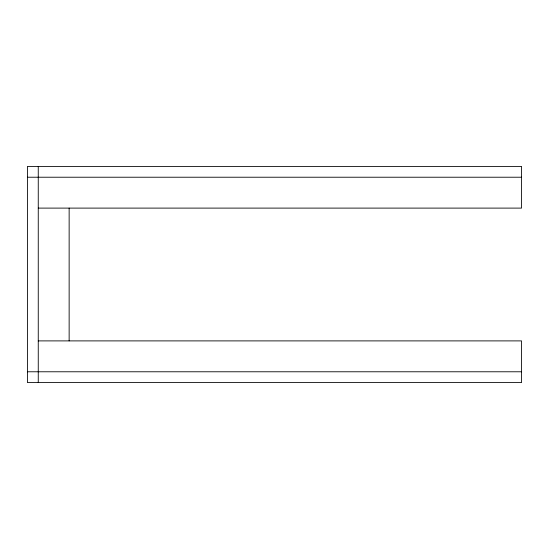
<?xml version="1.0" encoding="UTF-8"?>
<svg xmlns="http://www.w3.org/2000/svg" width="549" height="549" viewBox="0 0 549 549"><rect width="100%" height="100%" fill="white"/><g stroke="black" fill="none" stroke-linecap="round" stroke-linejoin="round"><path stroke-width="0.82" d="M27.45 177.224L521.55 177.224M38.258 208.105L521.55 208.105L521.55 166.416L27.45 166.416L27.45 382.584L521.55 382.584L521.55 340.895L38.258 340.895M27.45 371.776L521.55 371.776M69.14 208.105L69.14 340.895M38.258 166.416L38.258 382.584"/></g></svg>
